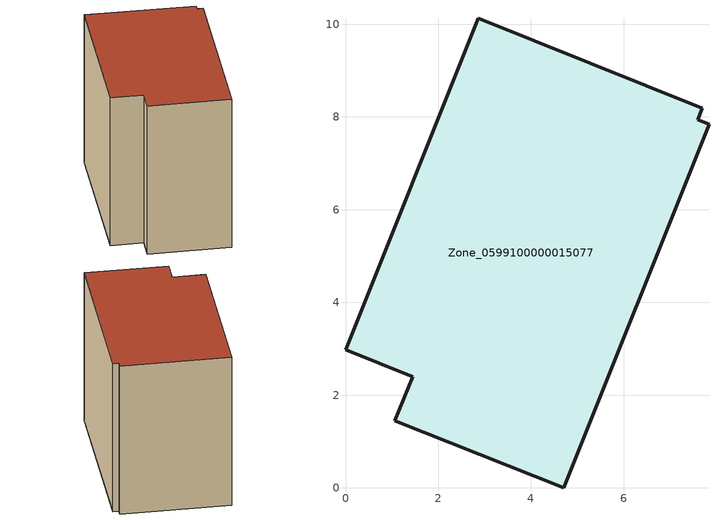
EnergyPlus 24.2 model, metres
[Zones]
Zone_0599100000015077
 floor ground (C_G): 1.45,2.4 0,2.98 2.86,10.13 7.69,8.19 7.6,7.94 7.84,7.84 4.71,0 1.06,1.45 z0
 wall outside (C_F): 7.69,8.19 2.86,10.13 0,2.98 1.45,2.4 1.06,1.45 4.71,0 7.84,7.84 7.6,7.94 7.69,8.19 z0:7.83
 roof outside (C_R): 4.71,0 7.84,7.84 7.6,7.94 7.69,8.19 2.86,10.13 0,2.98 1.45,2.4 1.06,1.45 z7.83
[BUILDING]
Pand.0599100000015077: North Axis=0; Terrain=City; Loads Convergence Tolerance Value=0.04; Temperature Convergence Tolerance Value=0.4; Solar Distribution=FullExterior; Maximum Number of Warmup Days=25; Minimum Number of Warmup Days=1
[Site:Location]
Rotterdam.The.Hague.AP_ZH_NLD Design_Conditions: Latitude=51.96; Longitude=4.45; Time Zone=1; Elevation=-4.5
[SITE:GROUNDTEMPERATURE:BUILDINGSURFACE]
18, 18, 18, 18, 18, 18, 18, 18, 18, 18, 18, 18
[MATERIAL] Thermal Absorptance=0.9; Solar Absorptance=0.7; Visible Absorptance=0.7
Name | Roughness | Thickness | Conductivity | Density | Specific Heat
G.TI.1975-1991 | MediumSmooth | 0.15 | 0.288461 | 540 | 1210
F.TI.1975-1991 | Rough | 0.3 | 0.230769 | 1920 | 840
R.TI.1975-1991 | MediumRough | 0.2 | 0.153846 | 1500 | 1000
[CONSTRUCTION]
C_G: G.TI.1975-1991
C_F: F.TI.1975-1991
C_R: R.TI.1975-1991
[ZONE]
Zone_0599100000015077: Type=1; Multiplier=1; Ceiling Height=Autocalculate; Volume=Autocalculate; Floor Area=autocalculate; Part of Total Floor Area=Yes
[ZONEINFILTRATION:DESIGNFLOWRATE]
Infil_Zone_0599100000015077: Zone or ZoneList or Space or SpaceList=Zone_0599100000015077; Schedule=AlwaysOn; Design Flow Rate Calculation Method=Flow/Area; Flow Rate per Floor Area=0.003; Constant Term Coefficient=1; Temperature Term Coefficient=0; Velocity Term Coefficient=0; Velocity Squared Term Coefficient=0
[HVACTEMPLATE:ZONE:IDEALLOADSAIRSYSTEM]
Zone_0599100000015077: Maximum Heating Supply Air Temperature=50; Minimum Cooling Supply Air Temperature=13; Maximum Heating Supply Air Humidity Ratio=0.0156; Minimum Cooling Supply Air Humidity Ratio=0.0077; Heating Limit=NoLimit; Cooling Limit=NoLimit; Dehumidification Control Type=ConstantSensibleHeatRatio; Cooling Sensible Heat Ratio=0.7; Dehumidification Setpoint=60; Humidification Control Type=None; Humidification Setpoint=30; Outdoor Air Method=None; Outdoor Air Flow Rate per Person=0.00944; Outdoor Air Flow Rate per Zone Floor Area=0; Outdoor Air Flow Rate per Zone=0; Demand Controlled Ventilation Type=None; Outdoor Air Economizer Type=NoEconomizer; Heat Recovery Type=None; Sensible Heat Recovery Effectiveness=0.7; Latent Heat Recovery Effectiveness=0.65
[ZONECONTROL:THERMOSTAT]
ThermostatControl_Zone_0599100000015077: Zone or ZoneList=Zone_0599100000015077; Control Type Schedule=DualSetpointControlType; Control 1=Thermostat_Zone_0599100000015077; Temperature Difference Between Cutout And Setpoint=0
[THERMOSTATSETPOINT:DUALSETPOINT]
Thermostat_Zone_0599100000015077: Heating Setpoint Temperature Schedule=HeatingSetpoint_Zone_0599100000015077; Cooling Setpoint Temperature Schedule=CoolingSetpoint_Zone_0599100000015077
[SCHEDULE:COMPACT]
HeatingSetpoint_Zone_0599100000015077: Through: 12/31, For: AllDays, Until: 24:00, 21
CoolingSetpoint_Zone_0599100000015077: Through: 12/31, For: AllDays, Until: 24:00, 24
DualSetpointControlType: Through: 12/31, For: AllDays, Until: 24:00, 4
AlwaysOn: Through: 12/31, For: AllDays, Until: 24:00, 1
